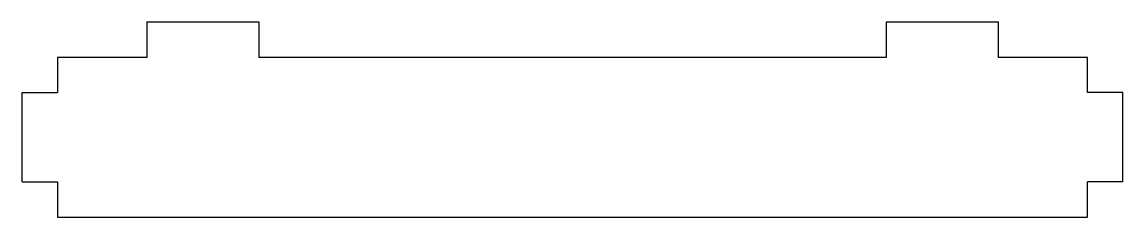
# Model space of a CAD drawing. Header units: millimetres. Extents: x -49.2 to 49.2, y -7.2 to 10.3.
import ezdxf

# ---------------------------------------------------------------- set-up
doc = ezdxf.new("R2010")
doc.units = ezdxf.units.MM

msp = doc.modelspace()

# ---------------------------------------------------------------- linework, layer by layer
at = {"color": 7, "linetype": 'Continuous', "lineweight": 25}
for p, q in [((-38.05, 10.325), (-28.05, 10.325)), ((-38.05, 10.325), (-38.05, 7.15)), ((-28.05, 10.325), (-28.05, 7.15)), ((28.05, 10.325), (38.05, 10.325)), ((28.05, 10.325), (28.05, 7.15)), ((38.05, 10.325), (38.05, 7.15)), ((-46.05, 7.15), (-46.05, 4)), ((-38.05, 7.15), (-46.05, 7.15)), ((28.05, 7.15), (-28.05, 7.15)), ((46.05, 7.15), (38.05, 7.15)), ((46.05, 4), (46.05, 7.15)), ((-49.225, 4), (-46.05, 4)), ((-49.225, -4), (-49.225, 4)), ((49.225, 4), (46.05, 4)), ((49.225, -4), (49.225, 4)), ((-49.225, -4), (-46.05, -4)), ((-46.05, -4), (-46.05, -7.15)), ((46.05, -7.15), (46.05, -4)), ((49.225, -4), (46.05, -4)), ((-46.05, -7.15), (46.05, -7.15))]:
    msp.add_line(p, q, dxfattribs=at)

doc.saveas('drawing.dxf')
